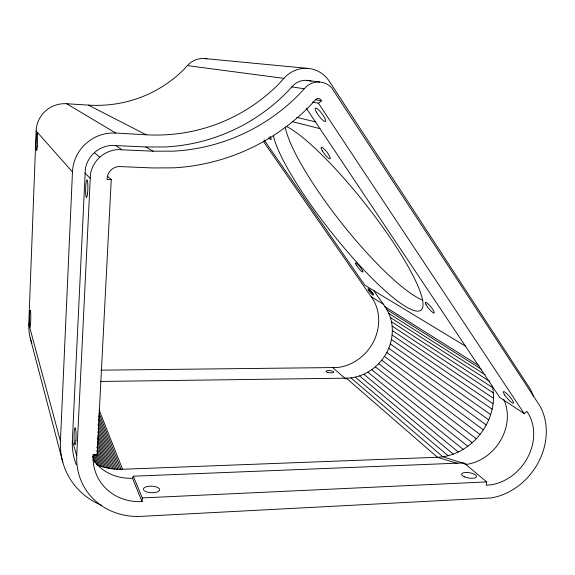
<?xml version="1.0" encoding="UTF-8"?>
<svg xmlns="http://www.w3.org/2000/svg" width="575" height="575" viewBox="0 0 575 575"><rect width="100%" height="100%" fill="white"/><g stroke="black" fill="none" stroke-linecap="round" stroke-linejoin="round"><path stroke-width="0.86" d="M31.826 343.289A55.983 52.756 -23.4 0 1 28.786 323.984L36.132 130.949A29.16 28.657 26.1 0 1 66.65 103.73L88.392 105.117L146.158 134.773A196.161 183.353 68.2 0 0 278.997 83.792L283.849 78.358A31.431 29.426 -79.2 0 1 303.277 68.418L307.632 68.375A31.431 29.426 -79.2 0 1 329.36 81.362L530.143 388.894A69.482 59.06 -53.9 0 1 533.708 396.836M101.753 505.375A78.236 70.876 -30.9 0 1 60.447 441.169L72.472 171.954A40.789 40.451 -24.6 0 1 85.977 143.506L90.225 140.163A40.789 40.451 -24.6 0 1 115.726 133.055L146.158 134.773M76.31 464.643A66.492 60.231 -30.9 0 1 72.349 440.809L85.359 168.798A28.52 28.29 -24.8 0 1 91.734 155.394L94.358 152.698A28.52 28.29 -24.8 0 1 111.342 145.41L145.777 146.963L165.356 146.97A209.494 195.802 68.1 0 0 286.738 92.41L294.033 84.597A19.521 18.278 -79.2 0 1 311.111 81.219M76.748 455.479L90.476 173.902A29.584 29.289 -31.1 0 1 97.096 159.987L99.82 157.191A29.584 29.289 -31.1 0 1 117.422 149.615L153.094 151.182L173.355 151.16A217.702 203.126 69 0 0 298.964 94.516L306.511 86.422A20.226 18.86 -78.4 0 1 331.84 88.047L540.098 406.266A60.928 51.362 -53.9 0 1 490.878 497.964L141.17 516.357A68.863 62.057 -31.5 0 1 76.748 455.479L72.349 440.809M107.532 176.281L111.248 179.644L97.089 454.789L93.035 454.926A52.656 47.445 -31.5 0 0 142.061 501.623L142.284 497.921L133.299 476.208L463.917 462.911L486.687 481.915L486.277 485.264L491.201 484.761A46.568 39.251 -53.9 0 0 528.892 414.503L526.908 411.369L524.213 413.619L499.776 397.462L306.209 108.107M100.445 381.455L346.344 378.177C364.866 377.976 381.85 365.183 388.743 348.256C392.157 339.897 393.257 330.575 391.474 321.698C389.16 309.436 379.831 300.344 373.477 290.123M93.323 454.509L96.78 464.679C104.887 468.1 113.764 469.603 122.547 469.272L437.381 457.262C471.881 455.968 499.718 419.556 492.257 385.94M142.061 501.623L132.48 478.256L133.299 476.208M206.928 58.858A22.425 21.62 88.9 0 0 187.313 65.608L183.842 69.467A136.85 129.195 59.1 0 1 88.392 105.117M312.52 102.113L318.421 103.212L321.569 100.798L320.627 99.576A3.773 3.522 -78.4 0 0 315.912 99.288L309.508 106.303A236.224 220.369 68.9 0 1 174.045 167.828L152.548 167.95L118.759 166.527A12.628 12.499 -31.2 0 0 107.317 176.863L107.015 179.458L111.248 179.644M465.146 464.514L466.72 464.37A44.44 37.914 -53.8 0 0 503.729 399.395M100.769 370.171L337.446 367.518A44.749 40.588 -53.5 0 0 373.153 299.589L263.393 141.407M142.284 497.921L486.687 481.915M132.48 478.256L129.95 478.299A49.982 45.389 -30.7 0 1 93.193 459.741M204.556 58.549L307.632 68.375M306.727 80.342L319.628 82.009M187.313 65.608L283.849 78.358M291.697 86.854L304.096 88.766M315.51 99.712L321.569 100.798M296.599 117.343L315.646 121.914M292.129 121.562L319.988 128.671M457.743 463.515L437.381 457.262L346.344 378.177M466.72 464.37L442.851 456.758L350.915 377.868M145.777 146.963L153.094 151.182M66.65 103.73L115.726 133.055M465.477 346.164L364.845 285.229L264.011 139.876M371.234 296.707L383.748 304.513M384.934 306.691L479.169 365.779M386.86 309.602L481.426 369.251M388.822 313.425L485.199 374.792M390.368 317.472L489.943 381.57M391.474 321.698L492.66 387.643M392.136 326.068L493.336 392.919M392.351 330.517L493.472 398.302M115.489 145.36L121.72 149.558M392.114 335.009L493.07 403.751M391.424 339.494L492.135 409.199M390.296 343.922L490.683 414.589M388.743 348.256L488.721 419.865M386.781 352.439L486.277 424.982M384.431 356.428L483.374 429.877M381.714 360.194L480.039 434.499M378.659 363.688L476.316 438.804M375.302 366.872L472.233 442.75M371.68 369.711L467.842 446.286M367.82 372.183L463.184 449.384M363.774 374.253L458.304 452.007M94.358 152.698L99.82 157.191M359.576 375.906L453.251 454.121M355.271 377.114L448.083 455.716M332.925 367.806L345.589 378.853M84.892 172.917L89.987 178.171M36.132 130.949L72.472 171.954M318.421 103.212L524.213 413.619M99.108 410.004L122.547 469.272M99.051 413.36L120.973 469.308M98.648 415.847L119.406 469.308M98.548 419.132L117.839 469.272M98.749 423.229L116.272 469.2M97.98 424.781L114.712 469.085M98.145 428.799L113.16 468.927M97.98 431.954L111.615 468.733M98.102 435.908L110.077 468.503M97.491 437.863L108.553 468.23M97.599 441.772L107.036 467.921M97.383 444.813L105.527 467.568M96.859 446.962L104.032 467.18M96.923 450.757L102.551 466.756M96.981 454.516L101.085 466.296M95.817 454.753L99.633 465.793M94.415 454.228L98.196 465.254M92.812 456.449L94.81 462.372M28.786 323.984L60.447 441.169M30.195 337.949L62.776 462.099M269.991 136.433A6.181 1.085 52.9 0 1 268.597 137.705M143.577 489.936A8.151 3.292 2 0 1 153.439 486.299A8.151 3.292 2 0 1 157.809 491.733A8.151 3.292 2 0 1 144.109 490.597M286.752 126.579A117.954 22.094 51.7 0 1 406.575 263.767A117.954 22.094 51.7 0 1 376.941 283.144A117.954 22.094 51.7 0 1 273.369 135.326M422.898 300.236A117.76 23.755 51.7 0 1 342.686 224.451A117.76 23.755 51.7 0 1 285.222 127.118M373.434 293.962A4.147 0.676 51.1 0 1 372.478 293.077M372.212 292.797A4.147 0.676 51.1 0 1 369.689 289.548M369.517 289.261A4.147 0.676 51.1 0 1 369.358 288.995M37.303 146.747A8.812 0.704 -88.2 0 0 37.21 132.918A8.812 0.704 -88.2 0 0 36.132 145.41A8.812 0.704 -88.2 0 0 37.303 146.747M30.583 323.373A8.517 0.661 -89 0 0 30.281 310.327A8.517 0.661 -89 0 0 29.447 322.805A8.517 0.661 -89 0 0 30.583 323.373M356.32 265.068A5.851 0.978 51.3 0 0 362.696 272.018A5.851 0.978 51.3 0 0 358.534 265.147A5.851 0.978 51.3 0 0 356.32 265.068M426.053 304.714A6.907 1.337 50.4 0 0 433.859 313.059A6.907 1.337 50.4 0 0 429.439 305.268A6.907 1.337 50.4 0 0 426.053 304.714M322.316 150.758A7.295 1.524 52.5 0 0 330.1 158.865A7.295 1.524 52.5 0 0 324.688 149.514A7.295 1.524 52.5 0 0 322.316 150.758M87.544 193.229A8.769 1.107 -88.3 0 0 87.026 179.896A8.769 1.107 -88.3 0 0 85.639 192.848A8.769 1.107 -88.3 0 0 87.544 193.229M75.9 440.738A8.496 0.999 -89.8 0 0 75.131 427.721A8.496 0.999 -89.8 0 0 74.168 440.162A8.496 0.999 -89.8 0 0 75.9 440.738M464.406 476.833A7.547 2.681 9.3 0 0 476.423 476.819A7.547 2.681 9.3 0 0 466.311 472.456A7.547 2.681 9.3 0 0 464.406 476.833M316.394 112.067A8.345 1.89 53 0 0 325.342 121.476A8.345 1.89 53 0 0 319.492 110.745A8.345 1.89 53 0 0 316.394 112.067M504.706 394.967A7.633 1.459 49.1 0 0 513.317 403.226A7.633 1.459 49.1 0 0 507.207 394.004A7.633 1.459 49.1 0 0 504.706 394.967M327.757 372.427A3.867 1.1 5.7 0 0 333.752 372.14A3.867 1.1 5.7 0 0 328.224 370.559A3.867 1.1 5.7 0 0 327.757 372.427M368.884 290.634A4.147 0.668 51.1 0 0 373.254 295.147A4.147 0.668 51.1 0 0 369.826 289.958A4.147 0.668 51.1 0 0 368.884 290.634"/></g></svg>
